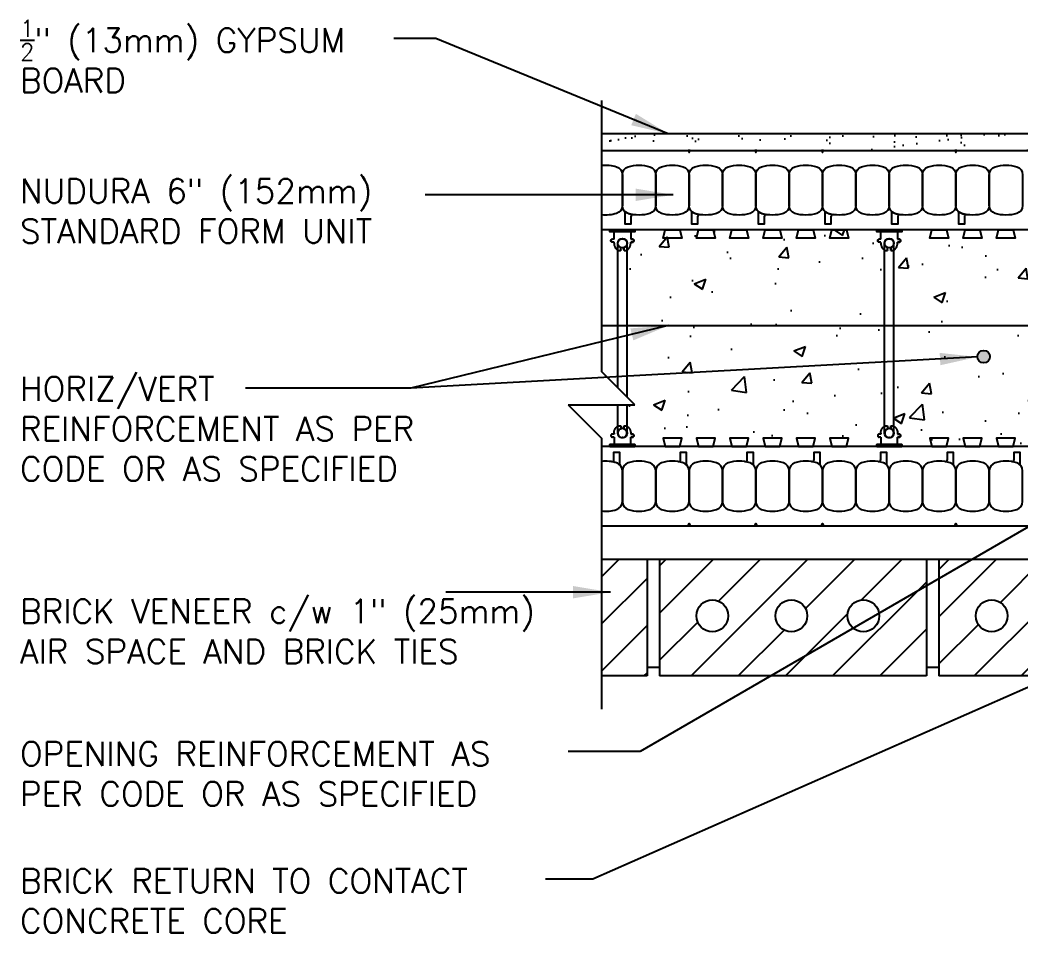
# Model space of a CAD drawing. Header units: inches. Extents: x 2870.9 to 2928.1, y 411.2 to 470.3.
# Drawn here: x 2870.89 to 2900.9, y 437.03 to 464.39 of the extents above; entities that cross this region are included whole.
import ezdxf

# ---------------------------------------------------------------- set-up
doc = ezdxf.new("R2010")
doc.units = ezdxf.units.IN
doc.header["$LTSCALE"] = 0.5
doc.header["$MEASUREMENT"] = 0
doc.layers.get('0').update_dxf_attribs({"linetype": 'CONTINUOUS'})
for name, color, linetype in [('HATCH', 12, 'CONTINUOUS'), ('LINE18', 9, 'CONTINUOUS'), ('line25', 2, 'CONTINUOUS'), ('LINE50', 5, 'CONTINUOUS'), ('LINE65', 3, 'CONTINUOUS'), ('LINE9', 9, 'CONTINUOUS'), ('TEXT', 4, 'CONTINUOUS')]:
    doc.layers.add(name, color=color, linetype=linetype)
doc.styles.add('DIM', font='romans.shx', dxfattribs={"width": 0.7})
doc.styles.get("Standard").update_dxf_attribs({"font": 'romans.shx'})
doc.dimstyles.new('ext_12', dxfattribs={"dimscale": 12, "dimtxt": 0.09375, "dimasz": 0.09375, "dimexe": 0.09375, "dimexo": 0.0625, "dimgap": 0.0625, "dimtad": 1, "dimdec": 1, "dimzin": 3, "dimdsep": 46, "dimlunit": 4, "dimtxsty": 'DIM', "dimcen": 0.09, "dimdle": 0.09375, "dimclrt": 4, "dimadec": 0, "dimazin": 0, "dimtfac": 1, "dimtdec": 1, "dimtmove": 2, "dimatfit": 3, "dimfxl": 0, "dimfrac": 2, "dimtolj": 1, "dimtzin": 0, "dimarcsym": 0})

# ---------------------------------------------------------------- blocks, each defined once
blk = doc.blocks.new('WEB_6_CENTRE_TOP')
for p, q in [((5.688, 0.141), (0, 0.141)), ((5.688, -0.141), (0, -0.141))]:
    blk.add_line(p, q)
for centre in [(0, 0), (5.688, 0)]:
    blk.add_circle(centre, 0.141)
blk = doc.blocks.new('Connector')
blk.add_point((0.271, 0))
at = {"layer": 'LINE9'}
for p, q in [((0, 0.375), (0, -0.375)), ((0.062, -0.375), (0.062, 0.375)), ((0.281, 0.25), (0.062, 0.25))]:
    blk.add_line(p, q, dxfattribs=at)
for points, weights in [([(0.007, 0.375), (0.004, 0.375), (0, 0.375)], [1, 0.972587069138, 0.950305488115]), ([(0.327, 0.343), (0.308, 0.343), (0.281, 0.317), (0.281, 0.297)], [1, 0.85355339, 0.85355339, 1]), ([(0.328, 0.343), (0.327, 0.343), (0.327, 0.343)], [1, 0.70710678, 1]), ([(0.375, 0.297), (0.375, 0.317), (0.348, 0.343), (0.329, 0.343)], [1, 0.85355339, 0.85355339, 1]), ([(0.406, 0.25), (0.546, 0.25), (0.619, 0.131)], [0.958404415409, 0.794674173519, 0.864651571113]), ([(0.619, 0.052), (0.612, 0.049), (0.604, 0.049)], [0.83615024178, 0.892081430621, 1]), ([(0.281, -0.297), (0.281, -0.317), (0.308, -0.343), (0.327, -0.343)], [1, 0.85355339, 0.85355339, 1]), ([(0.327, -0.343), (0.281, -0.343), (0.281, -0.297)], [1, 0.70710678, 1]), ([(0.329, -0.343), (0.348, -0.343), (0.375, -0.317), (0.375, -0.297)], [1, 0.85355339, 0.85355339, 1]), ([(0.375, -0.297), (0.375, -0.343), (0.329, -0.343)], [1, 0.70710678, 1]), ([(0.619, -0.131), (0.546, -0.25), (0.406, -0.25)], [0.864651574428, 0.794674169686, 0.958404415195]), ([(0.604, -0.049), (0.612, -0.049), (0.619, -0.052)], [1, 0.89208144177, 0.836150253337]), ([(0, -0.375), (0.004, -0.375), (0.007, -0.375)], [0.950305488115, 0.972587069138, 1])]:
    blk.add_rational_spline(points, weights, degree=2, dxfattribs=at)
for points, degree in [([(0, 0.375), (0.002, 0.375), (0.005, 0.375), (0.007, 0.375)], 3), ([(0.007, 0.375), (0.021, 0.375), (0.051, 0.375), (0.062, 0.375), (0.062, 0.375)], 3), ([(0.327, 0.343), (0.327, 0.343), (0.328, 0.343), (0.328, 0.343)], 3), ([(0.328, 0.343), (0.329, 0.343), (0.329, 0.343), (0.329, 0.343)], 3), ([(0.281, 0.25), (0.281, 0.297)], 1), ([(0.375, 0.25), (0.375, 0.297)], 1), ([(0.406, 0.25), (0.375, 0.25)], 1), ([(0.604, 0.049), (0.532, 0.049)], 1), ([(0.604, 0.049), (0.609, 0.049), (0.614, 0.05), (0.619, 0.052)], 3), ([(0.619, 0.131), (0.619, 0.052)], 1), ([(0.062, -0.25), (0.281, -0.25)], 1), ([(0.281, -0.297), (0.281, -0.25)], 1), ([(0.281, -0.25), (0.281, -0.297)], 1), ([(0.375, -0.25), (0.375, -0.297)], 1), ([(0.375, -0.297), (0.375, -0.25)], 1), ([(0.406, -0.25), (0.375, -0.25)], 1), ([(0.532, -0.049), (0.604, -0.049)], 1), ([(0.604, -0.049), (0.58, -0.049), (0.556, -0.049), (0.532, -0.049)], 3), ([(0.619, -0.052), (0.614, -0.05), (0.609, -0.049), (0.604, -0.049)], 3), ([(0.619, -0.052), (0.619, -0.131)], 1), ([(0.007, -0.375), (0.005, -0.375), (0.002, -0.375), (0, -0.375)], 3), ([(0.062, -0.375), (0.062, -0.375), (0.051, -0.375), (0.021, -0.375), (0.007, -0.375)], 3), ([(0.328, -0.343), (0.328, -0.343), (0.327, -0.343), (0.327, -0.343)], 3), ([(0.329, -0.343), (0.329, -0.343), (0.329, -0.343), (0.328, -0.343)], 3)]:
    blk.add_open_spline(points, degree=degree, dxfattribs=at)
for points, weights, knots in [([(0.062, 0.375), (0.062, 0.375), (0.046, 0.375), (0.03, 0.375), (0.007, 0.375)], [0.868718858569, 0.861102746415, 1, 0.861102734288, 0.868718859898], [0, 0, 0, 0.5, 0.5, 1, 1, 1]), ([(0.532, 0.049), (0.472, 0.203), (0.333, 0.113), (0.157, 0), (0.333, -0.113), (0.472, -0.203), (0.532, -0.049)], [0.899508922286, 0.599718215298, 1, 0.54226024, 1, 0.599718224335, 0.899508908749], [0, 0, 0, 0.318112, 0.318112, 0.681888, 0.681888, 1, 1, 1]), ([(0.007, -0.375), (0.03, -0.375), (0.046, -0.375), (0.062, -0.375), (0.062, -0.375)], [0.868718859319, 0.861102739573, 1, 0.861102742958, 0.868718858948], [0, 0, 0, 0.5, 0.5, 1, 1, 1])]:
    blk.add_rational_spline(points, weights, degree=2, knots=knots, dxfattribs=at)
for points in [[(0.406, 0.25), (0.406, 0.25), (0.406, 0.25), (0.406, 0.25), (0.406, 0.25), (0.406, 0.25), (0.406, 0.25)], [(0.406, 0.25), (0.406, 0.25), (0.406, 0.25), (0.406, 0.25), (0.406, 0.25), (0.406, 0.25), (0.406, 0.25)], [(0.406, 0.25), (0.406, 0.25), (0.406, 0.25), (0.406, 0.25), (0.406, 0.25), (0.406, 0.25), (0.406, 0.25)], [(0.406, 0.25), (0.406, 0.25), (0.406, 0.25), (0.406, 0.25), (0.406, 0.25), (0.406, 0.25), (0.406, 0.25)], [(0.406, 0.25), (0.406, 0.25), (0.406, 0.25), (0.406, 0.25), (0.406, 0.25), (0.406, 0.25), (0.406, 0.25)], [(0.406, 0.25), (0.406, 0.25), (0.406, 0.25), (0.406, 0.25), (0.406, 0.25), (0.406, 0.25), (0.406, 0.25)], [(0.406, 0.25), (0.406, 0.25), (0.406, 0.25), (0.406, 0.25), (0.406, 0.25), (0.406, 0.25), (0.406, 0.25)], [(0.406, 0.25), (0.406, 0.25), (0.406, 0.25), (0.406, 0.25), (0.406, 0.25), (0.406, 0.25), (0.406, 0.25)], [(0.406, 0.25), (0.406, 0.25), (0.406, 0.25), (0.406, 0.25), (0.406, 0.25), (0.406, 0.25), (0.406, 0.25)], [(0.406, 0.25), (0.406, 0.25), (0.406, 0.25), (0.406, 0.25), (0.406, 0.25), (0.406, 0.25), (0.406, 0.25)], [(0.406, 0.25), (0.406, 0.25), (0.406, 0.25), (0.406, 0.25), (0.406, 0.25), (0.406, 0.25), (0.406, 0.25)], [(0.406, 0.25), (0.406, 0.25), (0.406, 0.25), (0.406, 0.25), (0.406, 0.25), (0.406, 0.25), (0.406, 0.25)], [(0.406, 0.25), (0.406, 0.25), (0.406, 0.25), (0.406, 0.25), (0.406, 0.25), (0.406, 0.25), (0.406, 0.25)], [(0.406, 0.25), (0.406, 0.25), (0.406, 0.25), (0.406, 0.25), (0.406, 0.25), (0.406, 0.25), (0.406, 0.25)], [(0.406, 0.25), (0.406, 0.25), (0.406, 0.25), (0.406, 0.25), (0.406, 0.25), (0.406, 0.25), (0.406, 0.25)], [(0.406, 0.25), (0.406, 0.25), (0.406, 0.25), (0.406, 0.25), (0.406, 0.25), (0.406, 0.25), (0.406, 0.25)], [(0.406, 0.25), (0.406, 0.25), (0.406, 0.25), (0.406, 0.25), (0.406, 0.25), (0.406, 0.25), (0.406, 0.25)], [(0.406, 0.25), (0.406, 0.25), (0.406, 0.25), (0.406, 0.25), (0.406, 0.25), (0.406, 0.25), (0.406, 0.25)], [(0.406, 0.25), (0.406, 0.25), (0.406, 0.25), (0.406, 0.25), (0.406, 0.25), (0.406, 0.25), (0.406, 0.25)], [(0.406, 0.25), (0.406, 0.25), (0.406, 0.25), (0.406, 0.25), (0.406, 0.25), (0.406, 0.25), (0.406, 0.25)], [(0.406, 0.25), (0.406, 0.25), (0.406, 0.25), (0.406, 0.25), (0.406, 0.25), (0.406, 0.25), (0.406, 0.25)], [(0.406, 0.25), (0.406, 0.25), (0.406, 0.25), (0.406, 0.25), (0.406, 0.25), (0.406, 0.25), (0.406, 0.25)], [(0.406, 0.25), (0.406, 0.25), (0.406, 0.25), (0.406, 0.25), (0.406, 0.25), (0.406, 0.25), (0.406, 0.25)], [(0.406, 0.25), (0.406, 0.25), (0.406, 0.25), (0.406, 0.25), (0.406, 0.25), (0.406, 0.25), (0.406, 0.25)], [(0.532, 0.049), (0.532, 0.049), (0.532, 0.049), (0.532, 0.049), (0.532, 0.049), (0.532, 0.049), (0.532, 0.049)], [(0.532, 0.049), (0.532, 0.049), (0.532, 0.049), (0.532, 0.049), (0.532, 0.049), (0.532, 0.049), (0.532, 0.049)], [(0.532, 0.049), (0.532, 0.049), (0.532, 0.049), (0.532, 0.049), (0.532, 0.049), (0.532, 0.049), (0.532, 0.049)], [(0.532, 0.049), (0.532, 0.049), (0.532, 0.049), (0.532, 0.049), (0.532, 0.049), (0.532, 0.049), (0.532, 0.049)], [(0.532, 0.049), (0.532, 0.049), (0.532, 0.049), (0.532, 0.049), (0.532, 0.049), (0.532, 0.049), (0.532, 0.049)], [(0.532, 0.049), (0.532, 0.049), (0.532, 0.049), (0.532, 0.049), (0.532, 0.049), (0.532, 0.049), (0.532, 0.049)], [(0.532, 0.049), (0.532, 0.049), (0.532, 0.049), (0.532, 0.049), (0.532, 0.049), (0.532, 0.049), (0.532, 0.049)], [(0.532, 0.049), (0.532, 0.049), (0.532, 0.049), (0.532, 0.049), (0.532, 0.049), (0.532, 0.049), (0.532, 0.049)], [(0.532, 0.049), (0.532, 0.049), (0.532, 0.049), (0.532, 0.049), (0.532, 0.049), (0.532, 0.049), (0.532, 0.049)], [(0.532, 0.049), (0.532, 0.049), (0.532, 0.049), (0.532, 0.049), (0.532, 0.049), (0.532, 0.049), (0.532, 0.049)], [(0.604, 0.049), (0.604, 0.049), (0.604, 0.049), (0.604, 0.049), (0.604, 0.049), (0.604, 0.049), (0.604, 0.049)], [(0.604, 0.049), (0.604, 0.049), (0.604, 0.049), (0.604, 0.049), (0.604, 0.049), (0.604, 0.049), (0.604, 0.049)], [(0.604, 0.049), (0.604, 0.049), (0.604, 0.049), (0.604, 0.049), (0.604, 0.049), (0.604, 0.049), (0.604, 0.049)], [(0.604, 0.049), (0.604, 0.049), (0.604, 0.049), (0.604, 0.049), (0.604, 0.049), (0.604, 0.049), (0.604, 0.049)], [(0.619, 0.131), (0.619, 0.131), (0.619, 0.131), (0.619, 0.131), (0.619, 0.131), (0.619, 0.131), (0.619, 0.131)], [(0.619, 0.131), (0.619, 0.131), (0.619, 0.131), (0.619, 0.131), (0.619, 0.131), (0.619, 0.131), (0.619, 0.131)], [(0.619, 0.131), (0.619, 0.131), (0.619, 0.131), (0.619, 0.131), (0.619, 0.131), (0.619, 0.131), (0.619, 0.131)], [(0.619, 0.131), (0.619, 0.131), (0.619, 0.131), (0.619, 0.131), (0.619, 0.131), (0.619, 0.131), (0.619, 0.131)], [(0.406, -0.25), (0.406, -0.25), (0.406, -0.25), (0.406, -0.25), (0.406, -0.25), (0.406, -0.25), (0.406, -0.25)], [(0.406, -0.25), (0.406, -0.25), (0.406, -0.25), (0.406, -0.25), (0.406, -0.25), (0.406, -0.25), (0.406, -0.25)], [(0.406, -0.25), (0.406, -0.25), (0.406, -0.25), (0.406, -0.25), (0.406, -0.25), (0.406, -0.25), (0.406, -0.25)], [(0.406, -0.25), (0.406, -0.25), (0.406, -0.25), (0.406, -0.25), (0.406, -0.25), (0.406, -0.25), (0.406, -0.25)], [(0.406, -0.25), (0.406, -0.25), (0.406, -0.25), (0.406, -0.25), (0.406, -0.25), (0.406, -0.25), (0.406, -0.25)], [(0.406, -0.25), (0.406, -0.25), (0.406, -0.25), (0.406, -0.25), (0.406, -0.25), (0.406, -0.25), (0.406, -0.25)], [(0.406, -0.25), (0.406, -0.25), (0.406, -0.25), (0.406, -0.25), (0.406, -0.25), (0.406, -0.25), (0.406, -0.25)], [(0.406, -0.25), (0.406, -0.25), (0.406, -0.25), (0.406, -0.25), (0.406, -0.25), (0.406, -0.25), (0.406, -0.25)], [(0.406, -0.25), (0.406, -0.25), (0.406, -0.25), (0.406, -0.25), (0.406, -0.25), (0.406, -0.25), (0.406, -0.25)], [(0.406, -0.25), (0.406, -0.25), (0.406, -0.25), (0.406, -0.25), (0.406, -0.25), (0.406, -0.25), (0.406, -0.25)], [(0.406, -0.25), (0.406, -0.25), (0.406, -0.25), (0.406, -0.25), (0.406, -0.25), (0.406, -0.25), (0.406, -0.25)], [(0.532, -0.049), (0.532, -0.049), (0.532, -0.049), (0.532, -0.049), (0.532, -0.049), (0.532, -0.049), (0.532, -0.049)], [(0.532, -0.049), (0.532, -0.049), (0.532, -0.049), (0.532, -0.049), (0.532, -0.049), (0.532, -0.049), (0.532, -0.049)], [(0.532, -0.049), (0.532, -0.049), (0.532, -0.049), (0.532, -0.049), (0.532, -0.049), (0.532, -0.049), (0.532, -0.049)], [(0.532, -0.049), (0.532, -0.049), (0.532, -0.049), (0.532, -0.049), (0.532, -0.049), (0.532, -0.049), (0.532, -0.049)], [(0.604, -0.049), (0.604, -0.049), (0.604, -0.049), (0.604, -0.049), (0.604, -0.049), (0.604, -0.049), (0.604, -0.049)], [(0.604, -0.049), (0.604, -0.049), (0.604, -0.049), (0.604, -0.049), (0.604, -0.049), (0.604, -0.049), (0.604, -0.049)], [(0.604, -0.049), (0.604, -0.049), (0.604, -0.049), (0.604, -0.049), (0.604, -0.049), (0.604, -0.049), (0.604, -0.049)], [(0.604, -0.049), (0.604, -0.049), (0.604, -0.049), (0.604, -0.049), (0.604, -0.049), (0.604, -0.049), (0.604, -0.049)], [(0.604, -0.049), (0.604, -0.049), (0.604, -0.049), (0.604, -0.049), (0.604, -0.049), (0.604, -0.049), (0.604, -0.049)], [(0.604, -0.049), (0.604, -0.049), (0.604, -0.049), (0.604, -0.049), (0.604, -0.049), (0.604, -0.049), (0.604, -0.049)], [(0.604, -0.049), (0.604, -0.049), (0.604, -0.049), (0.604, -0.049), (0.604, -0.049), (0.604, -0.049), (0.604, -0.049)], [(0.604, -0.049), (0.604, -0.049), (0.604, -0.049), (0.604, -0.049), (0.604, -0.049), (0.604, -0.049), (0.604, -0.049)], [(0.619, -0.131), (0.619, -0.131), (0.619, -0.131), (0.619, -0.131), (0.619, -0.131), (0.619, -0.131), (0.619, -0.131)], [(0.619, -0.131), (0.619, -0.131), (0.619, -0.131), (0.619, -0.131), (0.619, -0.131), (0.619, -0.131), (0.619, -0.131)], [(0.619, -0.131), (0.619, -0.131), (0.619, -0.131), (0.619, -0.131), (0.619, -0.131), (0.619, -0.131), (0.619, -0.131)], [(0.619, -0.131), (0.619, -0.131), (0.619, -0.131), (0.619, -0.131), (0.619, -0.131), (0.619, -0.131), (0.619, -0.131)]]:
    blk.add_open_spline(points, degree=3, knots=[0, 0, 0, 0, 1, 1, 1, 1, 1, 1, 1], dxfattribs=at)

msp = doc.modelspace()

# ---------------------------------------------------------------- hatches: boundary and pattern name
at = {"layer": 'HATCH'}
h = msp.add_hatch(dxfattribs=at)
h.set_pattern_fill('AR-SAND', color=256, scale=0.5, style=0)
h.set_pattern_definition([(37.5, (6.26056, 1.0462), (-0.03149668, 0.96341188), [0, -0.76, 0, -0.85, 0, -0.8125]), (7.5, (6.2606, 1.0462), (0.88488835, 1.41107303), [0, -0.41, 0, -0.685, 0, -0.2625]), (327.5, (5.64556, 1.0462), (1.55707093, 0.00282953), [0, -0.25, 0, -0.9, 0, -1.175]), (317.5, (5.6456, 1.0462), (1.5030633, 0.4388378), [0, -0.125, 0, -0.59, 0, -0.675])])
h.paths.add_polyline_path([(2894.0538476, 460.9825761), (2894.0538476, 460.4825761), (2899.7389942, 460.4825761), (2899.7389942, 460.9825761)])
h.paths.add_polyline_path([(2899.7389942, 460.9825761), (2899.7389942, 460.4825761), (2908.950108, 460.4825761), (2910.4550513, 460.4825761), (2910.4550513, 460.9825761)])
h.paths.add_polyline_path([(2888.3276461, 460.9825761), (2888.3276461, 460.4825761), (2894.0538476, 460.4825761), (2894.0538476, 460.9825761)])
h = msp.add_hatch(dxfattribs=at)
h.set_pattern_fill('AR-CONC', color=256, scale=0.5)
h.set_pattern_definition([(50, (0, 0), (3.586301, -0.3137607), [0.375, -4.125]), (355, (0, 0), (-0.6937567, 3.7609607), [0.3, -3.3]), (100.45144, (0.299, -0.026), (2.8925442, 3.4472), [0.318701, -3.5057106]), (46.1842, (0, 1), (5.3362067, -0.8275964), [0.5625, -6.1875]), (96.63564, (0.4447, 0.931), (4.67331, 4.870593), [0.478052, -5.258569]), (351.18416, (0, 1), (4.67331, 4.870593), [0.45, -4.95]), (21, (0.5, 0.75), (2.9845353, -2.0130945), [0.375, -4.125]), (326, (0.5, 0.75), (1.2165767, 3.62575), [0.3, -3.3]), (71.45144, (0.7487, 0.5822), (4.201112, 1.6126558), [0.318701, -3.5057106]), (37.5, (0, 0), (0.0607993, 1.66446927), [0, -3.26, 0, -3.35, 0, -3.3125]), (7.5, (0, 0), (1.3153477, 1.9720586), [0, -1.91, 0, -3.185, 0, -1.2625]), (327.5, (-1.115, 0), (2.6691122, -0.11277436), [0, -1.25, 0, -3.9, 0, -5.175]), (317.5, (-1.615, 0), (2.9159308, 0.500525), [0, -1.625, 0, -2.59, 0, -3.675])])
h.paths.add_polyline_path([(2889.3251073, 458.1076087), (2896.5751088, 458.1076087), (2896.8190792, 457.4887477), (2896.8094383, 452.2202318), (2896.5751088, 451.6075761), (2889.3251073, 451.6075761), (2889.0906883, 452.2202926), (2889.0906883, 452.8579838), (2889.3093506, 452.8762794), (2889.0906883, 453.0949416), (2889.081137, 457.4887477)])
h.paths.add_polyline_path([(2897.3251073, 458.1076087), (2904.5751088, 458.1076087), (2904.8190792, 457.4887477), (2904.8094383, 452.2202318), (2904.5751088, 451.6075761), (2897.3251073, 451.6075761), (2897.0906883, 452.2202926), (2897.0906883, 452.8579838), (2897.0906883, 453.0949416), (2897.081137, 457.4887477)])
h.paths.add_polyline_path([(2905.3251073, 458.1076087), (2910.450108, 458.1076087), (2910.450108, 451.6075761), (2905.3251073, 451.6075761), (2905.0906883, 452.2202926), (2905.0906883, 452.8579838), (2905.0906883, 453.0949416), (2905.081137, 457.4887477)])
h = msp.add_hatch(dxfattribs=at)
h.set_pattern_fill('ANSI31', color=256, scale=8, style=0)
h.set_pattern_definition([(45, (2894.3217, 446.6303), (-0.70711, 0.70711), [])])
h.paths.add_polyline_path([(2889.6911175, 448.2325761), (2888.3276461, 448.2325761), (2888.3276461, 444.7325761), (2889.6911175, 444.7325761)])
edge = h.paths.add_edge_path()
edge.add_arc((2891.6477154, 446.5342049), 0.4765505, 0, 360)
edge = h.paths.add_edge_path()
edge.add_arc((2894.0168248, 446.5342049), 0.4765505, 0, 360)
edge = h.paths.add_edge_path()
edge.add_arc((2896.1767888, 446.5342049), 0.4765505, 0, 360)
h.paths.add_polyline_path([(2898.0661175, 448.2325761), (2890.0661175, 448.2325761), (2890.0661175, 444.7325761), (2898.0661175, 444.7325761)])
edge = h.paths.add_edge_path()
edge.add_arc((2900.0227154, 446.5342049), 0.4765505, 0, 360)
edge = h.paths.add_edge_path()
edge.add_arc((2902.3918248, 446.5342049), 0.4765505, 0, 360)
edge = h.paths.add_edge_path()
edge.add_arc((2904.5517888, 446.5342049), 0.4765505, 0, 360)
h.paths.add_polyline_path([(2906.4411175, 448.2325761), (2898.4411175, 448.2325761), (2898.4411175, 444.7325761), (2906.4411175, 444.7325761)])
at = {"layer": 'LINE65'}
msp.add_hatch(color=256, dxfattribs=at).paths.add_polyline_path([(2899.9720393, 454.3027795, 1), (2899.5970393, 454.3027795, 1)])

# ---------------------------------------------------------------- linework, layer by layer
at = {"layer": 'LINE18', "flags": 128}
msp.add_lwpolyline([(2910.950108, 452.9825979), (2910.950108, 460.9825761), (2888.3276461, 460.9825761)], dxfattribs=at)
at = {"layer": 'line25'}
for p, q in [((2910.450108, 458.1075761), (2888.3276461, 458.1075761)), ((2908.950108, 451.6075761), (2888.3276461, 451.6075761)), ((2888.3276461, 448.2325761), (2906.8161175, 448.2325761)), ((2889.6911175, 448.2325761), (2889.6911175, 444.7325761)), ((2890.0661175, 448.2325761), (2890.0661175, 444.7325761)), ((2890.0661175, 448.2325761), (2890.0661175, 444.7325761)), ((2898.0661175, 448.2325761), (2898.0661175, 444.7325761)), ((2898.4411175, 448.2325761), (2898.4411175, 444.7325761)), ((2898.4411175, 448.2325761), (2898.4411175, 444.7325761)), ((2890.0661175, 444.9825761), (2889.6911175, 444.9825761)), ((2898.4411175, 444.9825761), (2898.0661175, 444.9825761)), ((2889.6911175, 444.7325761), (2888.3276461, 444.7325761)), ((2898.0661175, 444.7325761), (2890.0661175, 444.7325761)), ((2906.4411175, 444.7325761), (2898.4411175, 444.7325761))]:
    msp.add_line(p, q, dxfattribs=at)
for points in [[(2890.668942, 458.1075761), (2890.731274, 457.8575761), (2890.168942, 457.8575761), (2890.231274, 458.1075761)], [(2891.668942, 458.1075761), (2891.731274, 457.8575761), (2891.168942, 457.8575761), (2891.231274, 458.1075761)], [(2892.668942, 458.1075761), (2892.731274, 457.8575761), (2892.168942, 457.8575761), (2892.231274, 458.1075761)], [(2893.668942, 458.1075761), (2893.731274, 457.8575761), (2893.168942, 457.8575761), (2893.231274, 458.1075761)], [(2894.668942, 458.1075761), (2894.731274, 457.8575761), (2894.168942, 457.8575761), (2894.231274, 458.1075761)], [(2895.668942, 458.1075761), (2895.731274, 457.8575761), (2895.168942, 457.8575761), (2895.231274, 458.1075761)], [(2898.668942, 458.1075761), (2898.731274, 457.8575761), (2898.168942, 457.8575761), (2898.231274, 458.1075761)], [(2899.668942, 458.1075761), (2899.731274, 457.8575761), (2899.168942, 457.8575761), (2899.231274, 458.1075761)], [(2900.668942, 458.1075761), (2900.731274, 457.8575761), (2900.168942, 457.8575761), (2900.231274, 458.1075761)], [(2890.668942, 451.6075761), (2890.731274, 451.8575761), (2890.168942, 451.8575761), (2890.231274, 451.6075761)], [(2891.668942, 451.6075761), (2891.731274, 451.8575761), (2891.168942, 451.8575761), (2891.231274, 451.6075761)], [(2892.668942, 451.6075761), (2892.731274, 451.8575761), (2892.168942, 451.8575761), (2892.231274, 451.6075761)], [(2893.668942, 451.6075761), (2893.731274, 451.8575761), (2893.168942, 451.8575761), (2893.231274, 451.6075761)], [(2894.668942, 451.6075761), (2894.731274, 451.8575761), (2894.168942, 451.8575761), (2894.231274, 451.6075761)], [(2895.668942, 451.6075761), (2895.731274, 451.8575761), (2895.168942, 451.8575761), (2895.231274, 451.6075761)], [(2898.668942, 451.6075761), (2898.731274, 451.8575761), (2898.168942, 451.8575761), (2898.231274, 451.6075761)], [(2899.668942, 451.6075761), (2899.731274, 451.8575761), (2899.168942, 451.8575761), (2899.231274, 451.6075761)], [(2900.668942, 451.6075761), (2900.731274, 451.8575761), (2900.168942, 451.8575761), (2900.231274, 451.6075761)]]:
    msp.add_lwpolyline(points, close=True, dxfattribs=at)
for centre in [(2891.6477154, 446.5342049), (2894.0168248, 446.5342049), (2896.1767888, 446.5342049), (2900.0227154, 446.5342049)]:
    msp.add_circle(centre, 0.4765505, dxfattribs=at)
at = {"layer": 'LINE50'}
for p, q in [((2888.3276461, 460.4825761), (2910.450108, 460.4825761)), ((2888.3276461, 449.2325761), (2906.4411175, 449.2325761))]:
    msp.add_line(p, q, dxfattribs=at)
at = {"layer": 'LINE65', "flags": 128}
msp.add_lwpolyline([(2888.3276461, 455.2349144), (2908.8942543, 455.2349144)], dxfattribs=at)
at = {"layer": 'LINE65'}
msp.add_circle((2899.7845393, 454.3027795), 0.1875, dxfattribs=at)
at = {"layer": 'LINE9'}
for p, q in [((2888.3276461, 461.9829838), (2888.3276461, 453.8579838)), ((2888.8094383, 453.3761916), (2888.8094383, 457.7016112)), ((2889.0906883, 453.0949416), (2889.0906883, 457.7016112)), ((2889.3276461, 452.8579838), (2888.3276461, 453.8579838)), ((2887.3276461, 452.8579838), (2888.3276461, 451.8579838)), ((2887.3276461, 452.8579838), (2889.3276461, 452.8579838)), ((2888.8094383, 452.0136112), (2888.8094383, 452.8579838)), ((2889.0906883, 452.0136112), (2889.0906883, 452.8579838)), ((2888.3276461, 451.8579838), (2888.3276461, 443.7329838))]:
    msp.add_line(p, q, dxfattribs=at)
for points in [[(2890.918858, 460.4825761), (2890.950108, 460.4180913), (2890.981358, 460.4825761)], [(2892.918858, 460.4825761), (2892.950108, 460.4180913), (2892.981358, 460.4825761)], [(2894.918858, 460.4825761), (2894.950108, 460.4180913), (2894.981358, 460.4825761)], [(2898.918858, 460.4825761), (2898.950108, 460.4180913), (2898.981358, 460.4825761)], [(2890.918858, 449.2325761), (2890.950108, 449.2970609), (2890.981358, 449.2325761)], [(2892.918858, 449.2325761), (2892.950108, 449.2970609), (2892.981358, 449.2325761)], [(2894.918858, 449.2325761), (2894.950108, 449.2970609), (2894.981358, 449.2325761)], [(2898.918858, 449.2325761), (2898.950108, 449.2970609), (2898.981358, 449.2325761)]]:
    msp.add_lwpolyline(points, close=True, dxfattribs=at)
for points in [[(2888.3276461, 460.0379951, -0.1074814742), (2888.7770311, 459.9935299, -0.3253046293), (2888.950108, 459.7556584), (2888.950108, 458.8344938, -0.3253046293), (2888.7770311, 458.5966223, -0.1074814742), (2888.3276461, 458.5521571, -0.1074814742)], [(2888.3276461, 449.6771571, 0.1074814742), (2888.7770311, 449.7216223, 0.3253046293), (2888.950108, 449.9594938), (2888.950108, 450.8806584, 0.3253046293), (2888.7770311, 451.1185299, 0.1074814742), (2888.3276461, 451.1629951, 0.1074814742)]]:
    msp.add_lwpolyline(points, format="xyb", dxfattribs=at)
for points in [[(2889.7770311, 458.5966223, -0.1576707808), (2889.123185, 458.5966223, -0.3253046293), (2888.950108, 458.8344938), (2888.950108, 459.7556584, -0.3253046293), (2889.123185, 459.9935299, -0.1576707808), (2889.7770311, 459.9935299, -0.3253046293), (2889.950108, 459.7556584), (2889.950108, 458.8344938, -0.3253046293)], [(2890.7770311, 458.5966223, -0.1576707808), (2890.123185, 458.5966223, -0.3253046293), (2889.950108, 458.8344938), (2889.950108, 459.7556584, -0.3253046293), (2890.123185, 459.9935299, -0.1576707808), (2890.7770311, 459.9935299, -0.3253046293), (2890.950108, 459.7556584), (2890.950108, 458.8344938, -0.3253046293)], [(2891.7770311, 458.5966223, -0.1576707808), (2891.123185, 458.5966223, -0.3253046293), (2890.950108, 458.8344938), (2890.950108, 459.7556584, -0.3253046293), (2891.123185, 459.9935299, -0.1576707808), (2891.7770311, 459.9935299, -0.3253046293), (2891.950108, 459.7556584), (2891.950108, 458.8344938, -0.3253046293)], [(2892.7770311, 458.5966223, -0.1576707808), (2892.123185, 458.5966223, -0.3253046293), (2891.950108, 458.8344938), (2891.950108, 459.7556584, -0.3253046293), (2892.123185, 459.9935299, -0.1576707808), (2892.7770311, 459.9935299, -0.3253046293), (2892.950108, 459.7556584), (2892.950108, 458.8344938, -0.3253046293)], [(2893.7770311, 458.5966223, -0.1576707808), (2893.123185, 458.5966223, -0.3253046293), (2892.950108, 458.8344938), (2892.950108, 459.7556584, -0.3253046293), (2893.123185, 459.9935299, -0.1576707808), (2893.7770311, 459.9935299, -0.3253046293), (2893.950108, 459.7556584), (2893.950108, 458.8344938, -0.3253046293)], [(2894.7770311, 458.5966223, -0.1576707808), (2894.123185, 458.5966223, -0.3253046293), (2893.950108, 458.8344938), (2893.950108, 459.7556584, -0.3253046293), (2894.123185, 459.9935299, -0.1576707808), (2894.7770311, 459.9935299, -0.3253046293), (2894.950108, 459.7556584), (2894.950108, 458.8344938, -0.3253046293)], [(2895.7770311, 458.5966223, -0.1576707808), (2895.123185, 458.5966223, -0.3253046293), (2894.950108, 458.8344938), (2894.950108, 459.7556584, -0.3253046293), (2895.123185, 459.9935299, -0.1576707808), (2895.7770311, 459.9935299, -0.3253046293), (2895.950108, 459.7556584), (2895.950108, 458.8344938, -0.3253046293)], [(2896.7770311, 458.5966223, -0.1576707808), (2896.123185, 458.5966223, -0.3253046293), (2895.950108, 458.8344938), (2895.950108, 459.7556584, -0.3253046293), (2896.123185, 459.9935299, -0.1576707808), (2896.7770311, 459.9935299, -0.3253046293), (2896.950108, 459.7556584), (2896.950108, 458.8344938, -0.3253046293)], [(2897.7770311, 458.5966223, -0.1576707808), (2897.123185, 458.5966223, -0.3253046293), (2896.950108, 458.8344938), (2896.950108, 459.7556584, -0.3253046293), (2897.123185, 459.9935299, -0.1576707808), (2897.7770311, 459.9935299, -0.3253046293), (2897.950108, 459.7556584), (2897.950108, 458.8344938, -0.3253046293)], [(2898.7770311, 458.5966223, -0.1576707808), (2898.123185, 458.5966223, -0.3253046293), (2897.950108, 458.8344938), (2897.950108, 459.7556584, -0.3253046293), (2898.123185, 459.9935299, -0.1576707808), (2898.7770311, 459.9935299, -0.3253046293), (2898.950108, 459.7556584), (2898.950108, 458.8344938, -0.3253046293)], [(2899.7770311, 458.5966223, -0.1576707808), (2899.123185, 458.5966223, -0.3253046293), (2898.950108, 458.8344938), (2898.950108, 459.7556584, -0.3253046293), (2899.123185, 459.9935299, -0.1576707808), (2899.7770311, 459.9935299, -0.3253046293), (2899.950108, 459.7556584), (2899.950108, 458.8344938, -0.3253046293)], [(2900.7770311, 458.5966223, -0.1576707808), (2900.123185, 458.5966223, -0.3253046293), (2899.950108, 458.8344938), (2899.950108, 459.7556584, -0.3253046293), (2900.123185, 459.9935299, -0.1576707808), (2900.7770311, 459.9935299, -0.3253046293), (2900.950108, 459.7556584), (2900.950108, 458.8344938, -0.3253046293)], [(2889.123185, 458.5966223, 0.0372666955), (2889.2768804, 458.5592925, 0.463035607), (2889.2041905, 458.4976288), (2889.2041905, 458.2760304), (2889.0333588, 458.2760304), (2889.0333588, 458.6221238, 0.189002358), (2889.0167086, 458.6645978, 0.1284073578)], [(2891.123185, 458.5966223, 0.0372666955), (2891.2768804, 458.5592925, 0.463035607), (2891.2041905, 458.4976288), (2891.2041905, 458.2760304), (2891.0333588, 458.2760304), (2891.0333588, 458.6221238, 0.189002358), (2891.0167086, 458.6645978, 0.1284073578)], [(2893.123185, 458.5966223, 0.0372666955), (2893.2768804, 458.5592925, 0.463035607), (2893.2041905, 458.4976288), (2893.2041905, 458.2760304), (2893.0333588, 458.2760304), (2893.0333588, 458.6221238, 0.189002358), (2893.0167086, 458.6645978, 0.1284073578)], [(2895.123185, 458.5966223, 0.0372666955), (2895.2768804, 458.5592925, 0.463035607), (2895.2041905, 458.4976288), (2895.2041905, 458.2760304), (2895.0333588, 458.2760304), (2895.0333588, 458.6221238, 0.189002358), (2895.0167086, 458.6645978, 0.1284073578)], [(2897.123185, 458.5966223, 0.0372666955), (2897.2768804, 458.5592925, 0.463035607), (2897.2041905, 458.4976288), (2897.2041905, 458.2760304), (2897.0333588, 458.2760304), (2897.0333588, 458.6221238, 0.189002358), (2897.0167086, 458.6645978, 0.1284073578)], [(2899.123185, 458.5966223, 0.0372666955), (2899.2768804, 458.5592925, 0.463035607), (2899.2041905, 458.4976288), (2899.2041905, 458.2760304), (2899.0333588, 458.2760304), (2899.0333588, 458.6221238, 0.189002358), (2899.0167086, 458.6645978, 0.1284073578)], [(2888.7770311, 451.1185299, 0.0372666955), (2888.6233357, 451.1558596, 0.463035607), (2888.6960256, 451.2175234), (2888.6960256, 451.4391217), (2888.8668573, 451.4391217), (2888.8668573, 451.0930284, 0.189002358), (2888.8835074, 451.0505544, 0.1284073578)], [(2890.7770311, 451.1185299, 0.0372666955), (2890.6233357, 451.1558596, 0.463035607), (2890.6960256, 451.2175234), (2890.6960256, 451.4391217), (2890.8668573, 451.4391217), (2890.8668573, 451.0930284, 0.189002358), (2890.8835074, 451.0505544, 0.1284073578)], [(2892.7770311, 451.1185299, 0.0372666955), (2892.6233357, 451.1558596, 0.463035607), (2892.6960256, 451.2175234), (2892.6960256, 451.4391217), (2892.8668573, 451.4391217), (2892.8668573, 451.0930284, 0.189002358), (2892.8835074, 451.0505544, 0.1284073578)], [(2894.7770311, 451.1185299, 0.0372666955), (2894.6233357, 451.1558596, 0.463035607), (2894.6960256, 451.2175234), (2894.6960256, 451.4391217), (2894.8668573, 451.4391217), (2894.8668573, 451.0930284, 0.189002358), (2894.8835074, 451.0505544, 0.1284073578)], [(2896.7770311, 451.1185299, 0.0372666955), (2896.6233357, 451.1558596, 0.463035607), (2896.6960256, 451.2175234), (2896.6960256, 451.4391217), (2896.8668573, 451.4391217), (2896.8668573, 451.0930284, 0.189002358), (2896.8835074, 451.0505544, 0.1284073578)], [(2898.7770311, 451.1185299, 0.0372666955), (2898.6233357, 451.1558596, 0.463035607), (2898.6960256, 451.2175234), (2898.6960256, 451.4391217), (2898.8668573, 451.4391217), (2898.8668573, 451.0930284, 0.189002358), (2898.8835074, 451.0505544, 0.1284073578)], [(2900.7770311, 451.1185299, 0.0372666955), (2900.6233357, 451.1558596, 0.463035607), (2900.6960256, 451.2175234), (2900.6960256, 451.4391217), (2900.8668573, 451.4391217), (2900.8668573, 451.0930284, 0.189002358), (2900.8835074, 451.0505544, 0.1284073578)], [(2889.7770311, 451.1185299, 0.1576707808), (2889.123185, 451.1185299, 0.3253046293), (2888.950108, 450.8806584), (2888.950108, 449.9594938, 0.3253046293), (2889.123185, 449.7216223, 0.1576707808), (2889.7770311, 449.7216223, 0.3253046293), (2889.950108, 449.9594938), (2889.950108, 450.8806584, 0.3253046293)], [(2890.7770311, 451.1185299, 0.1576707808), (2890.123185, 451.1185299, 0.3253046293), (2889.950108, 450.8806584), (2889.950108, 449.9594938, 0.3253046293), (2890.123185, 449.7216223, 0.1576707808), (2890.7770311, 449.7216223, 0.3253046293), (2890.950108, 449.9594938), (2890.950108, 450.8806584, 0.3253046293)], [(2891.7770311, 451.1185299, 0.1576707808), (2891.123185, 451.1185299, 0.3253046293), (2890.950108, 450.8806584), (2890.950108, 449.9594938, 0.3253046293), (2891.123185, 449.7216223, 0.1576707808), (2891.7770311, 449.7216223, 0.3253046293), (2891.950108, 449.9594938), (2891.950108, 450.8806584, 0.3253046293)], [(2892.7770311, 451.1185299, 0.1576707808), (2892.123185, 451.1185299, 0.3253046293), (2891.950108, 450.8806584), (2891.950108, 449.9594938, 0.3253046293), (2892.123185, 449.7216223, 0.1576707808), (2892.7770311, 449.7216223, 0.3253046293), (2892.950108, 449.9594938), (2892.950108, 450.8806584, 0.3253046293)], [(2893.7770311, 451.1185299, 0.1576707808), (2893.123185, 451.1185299, 0.3253046293), (2892.950108, 450.8806584), (2892.950108, 449.9594938, 0.3253046293), (2893.123185, 449.7216223, 0.1576707808), (2893.7770311, 449.7216223, 0.3253046293), (2893.950108, 449.9594938), (2893.950108, 450.8806584, 0.3253046293)], [(2894.7770311, 451.1185299, 0.1576707808), (2894.123185, 451.1185299, 0.3253046293), (2893.950108, 450.8806584), (2893.950108, 449.9594938, 0.3253046293), (2894.123185, 449.7216223, 0.1576707808), (2894.7770311, 449.7216223, 0.3253046293), (2894.950108, 449.9594938), (2894.950108, 450.8806584, 0.3253046293)], [(2895.7770311, 451.1185299, 0.1576707808), (2895.123185, 451.1185299, 0.3253046293), (2894.950108, 450.8806584), (2894.950108, 449.9594938, 0.3253046293), (2895.123185, 449.7216223, 0.1576707808), (2895.7770311, 449.7216223, 0.3253046293), (2895.950108, 449.9594938), (2895.950108, 450.8806584, 0.3253046293)], [(2896.7770311, 451.1185299, 0.1576707808), (2896.123185, 451.1185299, 0.3253046293), (2895.950108, 450.8806584), (2895.950108, 449.9594938, 0.3253046293), (2896.123185, 449.7216223, 0.1576707808), (2896.7770311, 449.7216223, 0.3253046293), (2896.950108, 449.9594938), (2896.950108, 450.8806584, 0.3253046293)], [(2897.7770311, 451.1185299, 0.1576707808), (2897.123185, 451.1185299, 0.3253046293), (2896.950108, 450.8806584), (2896.950108, 449.9594938, 0.3253046293), (2897.123185, 449.7216223, 0.1576707808), (2897.7770311, 449.7216223, 0.3253046293), (2897.950108, 449.9594938), (2897.950108, 450.8806584, 0.3253046293)], [(2898.7770311, 451.1185299, 0.1576707808), (2898.123185, 451.1185299, 0.3253046293), (2897.950108, 450.8806584), (2897.950108, 449.9594938, 0.3253046293), (2898.123185, 449.7216223, 0.1576707808), (2898.7770311, 449.7216223, 0.3253046293), (2898.950108, 449.9594938), (2898.950108, 450.8806584, 0.3253046293)], [(2899.7770311, 451.1185299, 0.1576707808), (2899.123185, 451.1185299, 0.3253046293), (2898.950108, 450.8806584), (2898.950108, 449.9594938, 0.3253046293), (2899.123185, 449.7216223, 0.1576707808), (2899.7770311, 449.7216223, 0.3253046293), (2899.950108, 449.9594938), (2899.950108, 450.8806584, 0.3253046293)], [(2900.7770311, 451.1185299, 0.1576707808), (2900.123185, 451.1185299, 0.3253046293), (2899.950108, 450.8806584), (2899.950108, 449.9594938, 0.3253046293), (2900.123185, 449.7216223, 0.1576707808), (2900.7770311, 449.7216223, 0.3253046293), (2900.950108, 449.9594938), (2900.950108, 450.8806584, 0.3253046293)]]:
    msp.add_lwpolyline(points, format="xyb", close=True, dxfattribs=at)
for centre in [(2888.9500633, 457.7016112), (2888.9500633, 452.0136112)]:
    msp.add_circle(centre, 0.140625, dxfattribs=at)

# ---------------------------------------------------------------- block references
at = {"xscale": -1, "rotation": 90}
for p in [(2888.950108, 458.1075761), (2896.950108, 458.1075761)]:
    msp.add_blockref('Connector', p, dxfattribs=at)
at = {"rotation": 90}
for p in [(2888.950108, 451.6076463), (2896.950108, 451.6076463)]:
    msp.add_blockref('Connector', p, dxfattribs=at)
at = {"layer": 'LINE9', "rotation": 270}
msp.add_blockref('WEB_6_CENTRE_TOP', (2896.9500633, 457.7016112), dxfattribs=at)

# ---------------------------------------------------------------- texts
at = {"layer": 'TEXT', "char_height": 0.72, "attachment_point": 4}
for s, insert, width in [('\\A1;{\\H0.70008x;\\S1/2;\\H1.429x;" (13mm) GYPSUM\\PBOARD}', (2870.8910685, 463.3066078), 17.176884001), ('\\A1;{\\H1.0004x;NUDURA 6" (152mm) STANDARD FORM UNIT}', (2870.8910685, 458.6674265), 17.176884001), ('\\A1;{\\H1.0004x;HORIZ/VERT REINFORCEMENT AS PER CODE OR AS SPECIFIED}', (2870.8910685, 452.1409846), 14.940344242), ('\\A1;{\\H1.0004x;BRICK VENEER c/w 1" (25mm) AIR SPACE AND BRICK TIES}', (2870.8910685, 446.0697132), 17.176884001), ('\\A1;{\\H1.0004x;OPENING REINFORCEMENT AS PER CODE OR AS SPECIFIED}', (2870.8910685, 441.8005463), 17.176884001), ('\\A1;{\\H1.0004x;BRICK RETURN TO CONTACT CONCRETE CORE}', (2870.8910685, 437.9897922), 17.176884001)]:
    msp.add_mtext(s, dxfattribs=dict(at, insert=insert, width=width))

# ---------------------------------------------------------------- leaders
at = {"layer": 'TEXT'}
for points in [[(2890.3276461, 460.9825761), (2883.353419, 463.8381995), (2882.0972828, 463.8381995)], [(2890.4760055, 459.1533651), (2884.5264332, 459.1533651), (2883.0417107, 459.1533651)], [(2890.3276461, 455.2349144), (2882.6073941, 453.3630243)], [(2899.5973192, 454.2925368), (2882.6073941, 453.3630243), (2877.6499971, 453.3630243)], [(2908.762608, 453.6250036), (2889.4821847, 442.4685851), (2887.327895, 442.4685851)], [(2888.5968424, 447.242762), (2883.6555269, 447.242762)], [(2907.9205388, 447.397086), (2888.0663565, 438.640062), (2886.6505283, 438.640062)]]:
    msp.add_leader(points, dimstyle='ext_12', override={"dimgap": 0.0625, "dimtad": 0}, dxfattribs=at)

doc.saveas('drawing.dxf')
